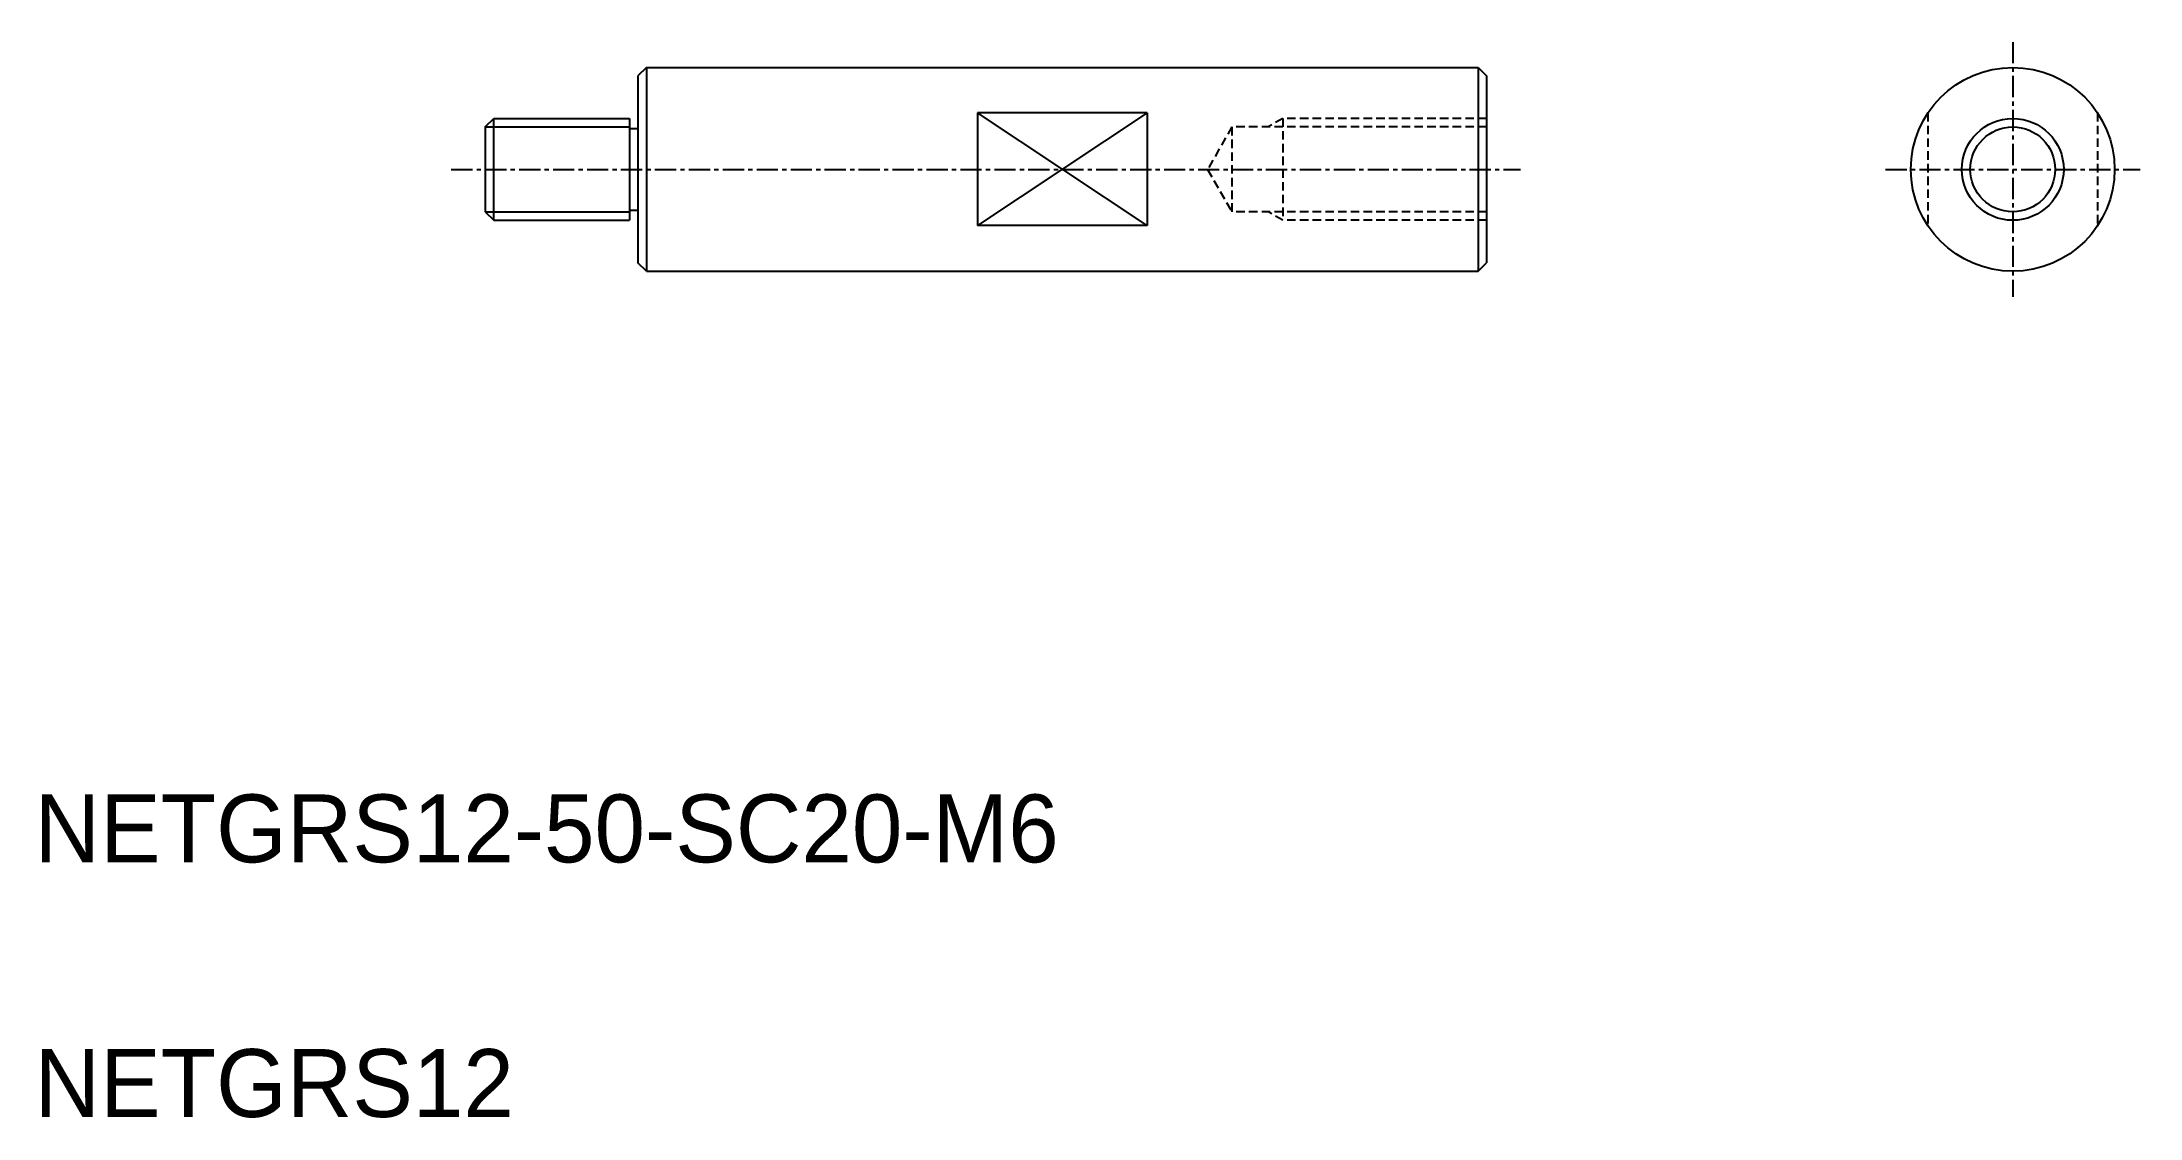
# Model space of a CAD drawing. Extents: x -1544 to -1421, y -457 to -393.
import ezdxf

# ---------------------------------------------------------------- set-up
doc = ezdxf.new("R2010")
doc.units = 0
doc.linetypes.add('CENTER', pattern=[2, 1.25, -0.25, 0.25, -0.25])
doc.linetypes.add('DASHED', pattern=[0.75, 0.5, -0.25])
doc.layers.get('0').update_dxf_attribs({"linetype": 'CONTINUOUS'})
doc.layers.add('CENTER', color=1, linetype='CENTER')

msp = doc.modelspace()

# ---------------------------------------------------------------- linework, layer by layer
at = {"color": 7, "linetype": 'CONTINUOUS'}
for p, q in [((-1508.77, -394.74), (-1509.27, -395.24)), ((-1509.27, -395.24), (-1509.27, -406.24)), ((-1508.77, -394.74), (-1508.77, -406.74)), ((-1508.77, -394.74), (-1459.77, -394.74)), ((-1459.77, -394.74), (-1459.77, -406.74)), ((-1459.27, -395.24), (-1459.27, -406.24)), ((-1518.27, -398.24), (-1517.77, -397.74)), ((-1517.77, -397.74), (-1509.77, -397.74)), ((-1517.77, -403.74), (-1517.77, -397.74)), ((-1509.77, -397.74), (-1509.77, -403.74)), ((-1489.27, -397.42), (-1489.27, -404.05)), ((-1479.27, -397.42), (-1489.27, -397.42)), ((-1479.27, -397.42), (-1479.27, -404.05)), ((-1518.27, -398.24), (-1518.27, -403.24)), ((-1509.77, -398.34), (-1509.27, -398.34)), ((-1518.27, -403.24), (-1517.77, -403.74)), ((-1517.77, -403.74), (-1509.77, -403.74)), ((-1509.77, -403.14), (-1509.27, -403.14)), ((-1479.27, -404.05), (-1489.27, -404.05)), ((-1508.77, -406.74), (-1509.27, -406.24)), ((-1508.77, -406.74), (-1459.77, -406.74))]:
    msp.add_line(p, q, dxfattribs=at)
at = {"linetype": 'CONTINUOUS'}
for p, q in [((-1459.77, -394.74), (-1459.27, -395.24)), ((-1459.77, -406.74), (-1459.27, -406.24))]:
    msp.add_line(p, q, dxfattribs=at)
at = {"color": 3, "linetype": 'CONTINUOUS'}
for p, q in [((-1479.27, -397.42), (-1489.27, -404.05)), ((-1479.27, -404.05), (-1489.27, -397.42)), ((-1518.27, -398.24), (-1509.77, -398.24)), ((-1518.27, -403.24), (-1509.77, -403.24))]:
    msp.add_line(p, q, dxfattribs=at)
at = {"color": 3, "linetype": 'DASHED'}
for p, q in [((-1471.27, -397.74), (-1472.14, -398.24)), ((-1471.27, -397.74), (-1471.27, -403.74)), ((-1459.27, -397.74), (-1471.27, -397.74)), ((-1433.27, -397.42), (-1433.27, -404.05)), ((-1423.27, -397.42), (-1423.27, -404.05)), ((-1474.27, -398.24), (-1475.71, -400.74)), ((-1474.27, -398.24), (-1474.27, -403.24)), ((-1459.27, -398.24), (-1474.27, -398.24)), ((-1475.71, -400.74), (-1474.27, -403.24)), ((-1459.27, -403.24), (-1474.27, -403.24)), ((-1471.27, -403.74), (-1472.14, -403.24)), ((-1459.27, -403.74), (-1471.27, -403.74))]:
    msp.add_line(p, q, dxfattribs=at)
at = {"color": 7, "linetype": 'CONTINUOUS'}
for radius in [6, 2.5]:
    msp.add_circle((-1428.27, -400.74), radius, dxfattribs=at)
at = {"linetype": 'CONTINUOUS'}
msp.add_circle((-1428.27, -400.74), 6, dxfattribs=at)
msp.add_circle((-1428.27, -400.74), 6, dxfattribs=at)
at = {"color": 3, "linetype": 'CONTINUOUS'}
msp.add_circle((-1428.27, -400.74), 3, dxfattribs=at)
at = {"layer": 'CENTER', "color": 1, "linetype": 'CENTER'}
for p, q in [((-1428.27, -393.24), (-1428.27, -408.24)), ((-1520.27, -400.74), (-1457.27, -400.74)), ((-1435.77, -400.74), (-1420.77, -400.74))]:
    msp.add_line(p, q, dxfattribs=at)

# ---------------------------------------------------------------- texts
at = {"color": 7, "linetype": 'CONTINUOUS'}
for s, p in [('NETGRS12-50-SC20-M6', (-1544.82, -441.56)), ('NETGRS12', (-1544.82, -456.56))]:
    msp.add_text(s, height=4, dxfattribs=at).set_placement(p)

doc.saveas('drawing.dxf')
